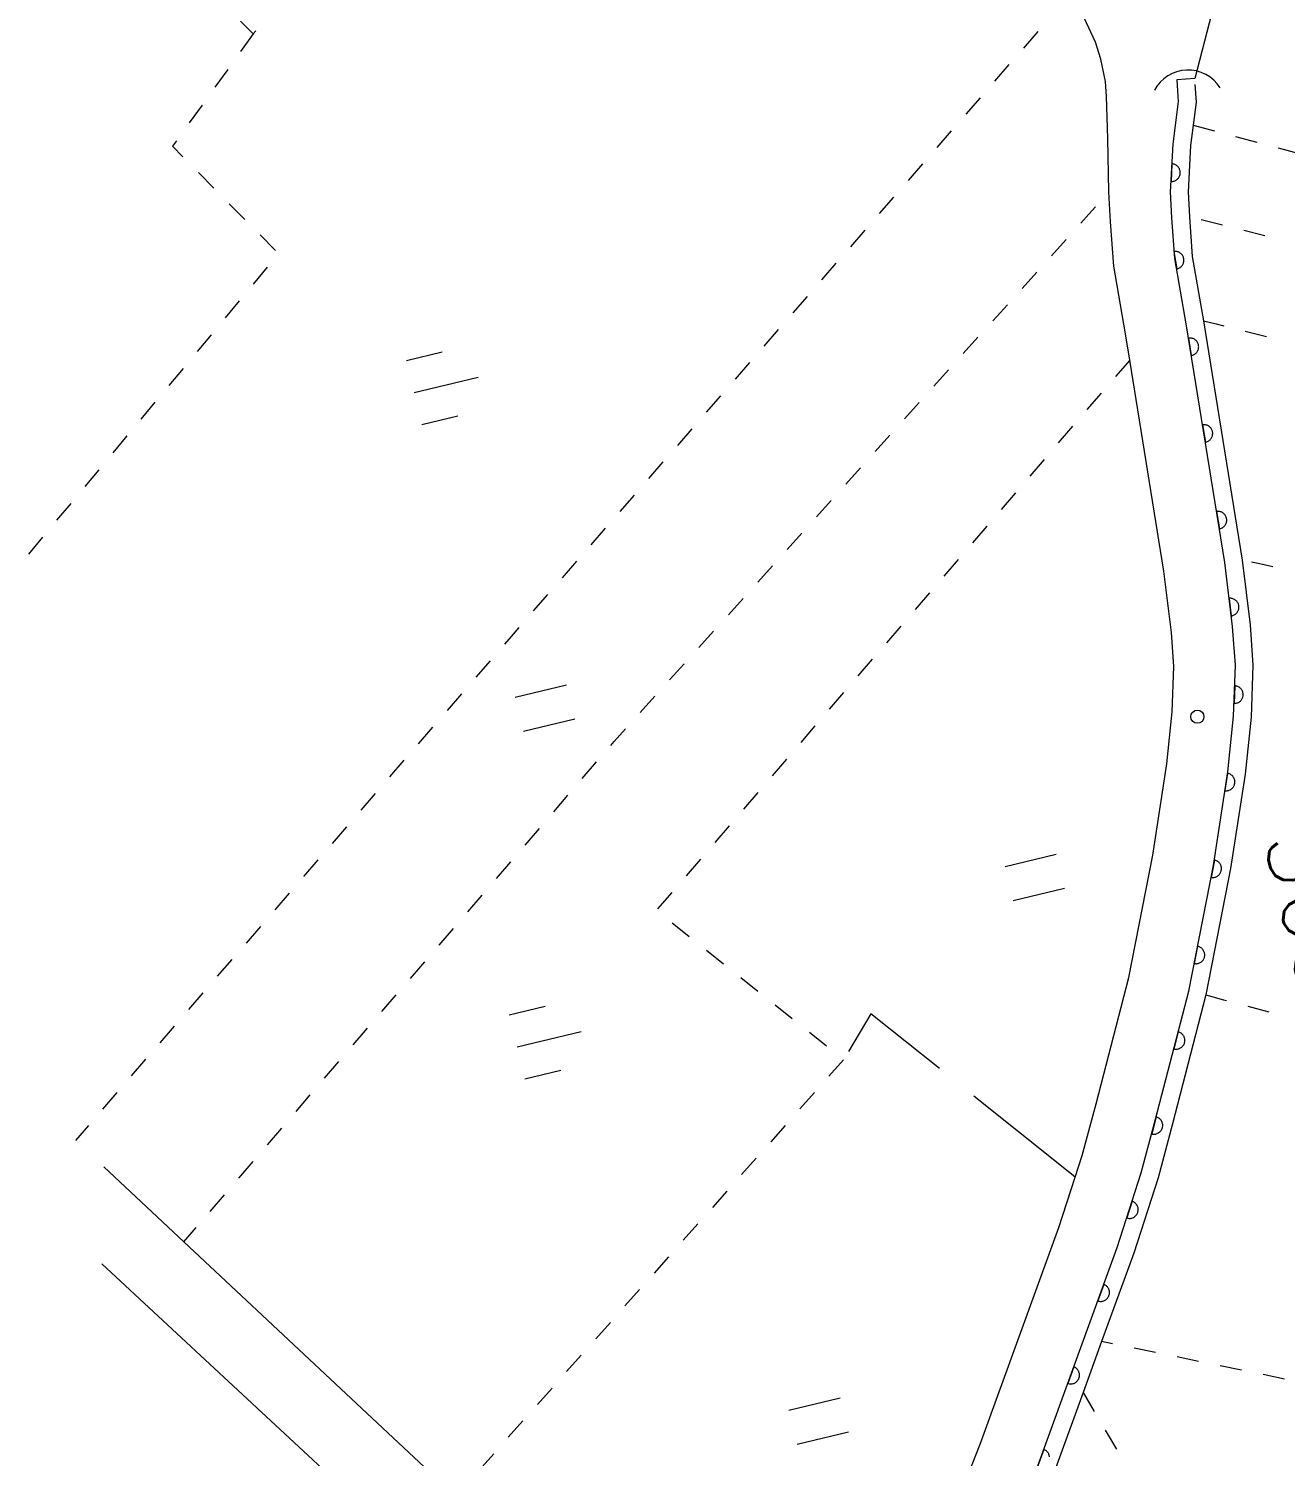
# Model space of a CAD drawing. Header units: millimetres. Extents: x -256476 to 341554, y -216330 to 457415.
# Drawn here: x -242618 to -171059, y 206753 to 288058 of the extents above; entities that cross this region are included whole.
import ezdxf

# ---------------------------------------------------------------- set-up
doc = ezdxf.new("R2010")
doc.units = ezdxf.units.MM
doc.header["$LTSCALE"] = 400
doc.layers.add('D-BGD', color=7, linetype='Continuous', lineweight=13)
doc.styles.add('BIGFONT', font='txt', dxfattribs={"height": 0.2, "bigfont": 'BIGFONT'})

msp = doc.modelspace()

# ---------------------------------------------------------------- linework, layer by layer
at = {"layer": 'D-BGD', "linetype": 'Continuous'}
for p, q in [((-185959.6, 286949.1, 363961), (-185138.8, 287891.4, 363972)), ((-229823.5, 287761.8, 363230), (-230553.1, 286747.4, 363186)), ((-231281.8, 285732.6, 363141), (-232010.8, 284719.1, 363097)), ((-187601.6, 285063.6, 363937), (-186780.4, 286006.8, 363949)), ((-189242.3, 283178.5, 363914), (-188422.4, 284121.3, 363926)), ((-232740.4, 283704.7, 363053), (-233469.1, 282689.9, 363008)), ((-190884.4, 281293, 363891), (-190063.6, 282235.3, 363903)), ((-176311.9, 282551.2, 363600), (-175104.5, 282229.7, 363577)), ((-173896.2, 281907.7, 363553), (-172689.3, 281585.4, 363530)), ((-171481.9, 281263.9, 363506), (-170273.6, 280941.9, 363483)), ((-232950, 279858.6, 362923), (-232071.2, 278969.3, 362907)), ((-192526.5, 279407.5, 363868), (-191705.2, 280350.7, 363880)), ((-231192.5, 278080.1, 362891), (-230313.7, 277190.9, 362875)), ((-194167.2, 277522.4, 363845), (-193346.4, 278464.7, 363857)), ((-195809.2, 275636.9, 363822), (-194988.5, 276579.2, 363833)), ((-172224, 276256.6, 363220), (-173436.9, 276560.5, 363230)), ((-229435.3, 276303.1, 362859), (-228556.6, 275413.9, 362843)), ((-184382.8, 275122.1, 363781), (-183546.2, 276051.8, 363792)), ((-229024.6, 274467.2, 362830), (-229825, 273506.2, 362818)), ((-197450.4, 273750.9, 363799), (-196630, 274694.6, 363810)), ((-186054.2, 273263.8, 363758), (-185218.1, 274192.7, 363769)), ((-230624, 272545.6, 362806), (-231423.9, 271585.5, 362795)), ((-199092, 271866.3, 363776), (-198271.2, 272808.6, 363787)), ((-187726.5, 271406.1, 363735), (-186890.4, 272334.9, 363747)), ((-200734.1, 269980.8, 363753), (-199913.3, 270923.1, 363764)), ((-173344.5, 270827.9, 363151), (-172130.3, 270530.2, 363144)), ((-232223.4, 270624, 362783), (-233023.2, 269663.9, 362771)), ((-189399.2, 269547.4, 363712), (-188563.1, 270476.3, 363724)), ((-221109.3, 269150.3), (-219069.2, 269645.5)), ((-179924.4, 269183.2, 363430), (-180729.8, 268251.6, 363646)), ((-233822.7, 268702.5, 362759), (-234622.6, 267742.4, 362747)), ((-202375.3, 268094.8, 363730), (-201554, 269038, 363741)), ((-191070.6, 267689.2, 363689), (-190235.4, 268618.6, 363701)), ((-220667.3, 267328.7), (-217023.2, 268214.5)), ((-235421.6, 266781.8, 362735), (-236222, 265820.8, 362723)), ((-204016.9, 266210.2, 363706), (-203196.1, 267152.5, 363718)), ((-192743.4, 265830.6, 363666), (-191906.8, 266760.3, 363678)), ((-181544.5, 267305.8, 363649), (-182359.3, 266357.8, 363637)), ((-220225, 265505.8), (-218184.3, 266001.8)), ((-205658.1, 264324.2, 363683), (-204838.1, 265267, 363695)), ((-183174.2, 265409.8, 363625), (-183989, 264461.7, 363613)), ((-237021, 264860.2, 362711), (-237821.3, 263899.2, 362699)), ((-194415.7, 263972.8, 363644), (-193579.5, 264901.7, 363655)), ((-184804.2, 263515.1, 363601), (-185619.1, 262567, 363590)), ((-238620.3, 262938.6, 362687), (-239420.2, 261978.5, 362675)), ((-207300.1, 262438.7, 363660), (-206478.8, 263381.9, 363672)), ((-196087.6, 262113.7, 363621), (-195251.8, 263043.9, 363632)), ((-240219.7, 261017, 362663), (-241019.6, 260056.9, 362651)), ((-208941.7, 260554.1, 363637), (-208120.9, 261496.4, 363649)), ((-197759.8, 260255.9, 363598), (-196923.7, 261184.8, 363609)), ((-186433.9, 261619, 363578), (-187248.8, 260671, 363566)), ((-210582.9, 258668.1, 363614), (-209762.1, 259610.4, 363626)), ((-188064.5, 259723.4, 363554), (-188878.8, 258776.3, 363542)), ((-241819.1, 259095.5, 362639), (-242618.1, 258134.9, 362627)), ((-199432.1, 258398.2, 363575), (-198596, 259327.1, 363586)), ((-189693.7, 257828.2, 363530), (-190508.5, 256880.2, 363518)), ((-212225, 256782.6, 363591), (-211403.7, 257725.8, 363602)), ((-201104, 256539.1, 363552), (-200268.7, 257468.4, 363563)), ((-213865.7, 254897.5, 363568), (-213045.8, 255840.3, 363579)), ((-202776.2, 254681.3, 363529), (-201940.1, 255610.2, 363540)), ((-191324.2, 255932.7, 363507), (-192139.1, 254984.6, 363495)), ((-204449, 252822.7, 363506), (-203612.4, 253752.4, 363518)), ((-192953.4, 254037.5, 363483), (-193768.3, 253089.4, 363471)), ((-217140.4, 251118.8, 363521), (-216323.4, 252064.4, 363533)), ((-194584, 252141.9, 363459), (-195398.8, 251193.9, 363447)), ((-206120.4, 250964.4, 363483), (-205285.1, 251893.8, 363495)), ((-214910.8, 249987.1), (-211996.4, 250694.9)), ((-218775.2, 249227.9, 363497), (-217958.2, 250173.6, 363509)), ((-207793.2, 249105.8, 363460), (-206956.5, 250035.6, 363472)), ((-196213.7, 250245.8, 363435), (-197028, 249298.7, 363423)), ((-220409.6, 247335.7, 363473), (-219592.6, 248281.4, 363485)), ((-214438.7, 248043.3), (-211524.3, 248751)), ((-197843.7, 248351.1, 363412), (-198658.6, 247403.1, 363400)), ((-222044.3, 245444.9, 363449), (-221227.4, 246390.6, 363461)), ((-199473.4, 246455.1, 363388), (-200288.3, 245507, 363376)), ((-211090.4, 245348.1, 363414), (-210275.6, 246296.2, 363426)), ((-223678.7, 243552.7, 363425), (-222861.3, 244499.2, 363437)), ((-212720.5, 243453.4, 363391), (-211906.1, 244400.6, 363402)), ((-201103.5, 244560.4, 363364), (-201918.3, 243612.3, 363352)), ((-225313.5, 241661.8, 363401), (-224496.5, 242607.5, 363413)), ((-214351, 241557.9, 363367), (-213535.3, 242505.4, 363379)), ((-202733.2, 242664.3, 363340), (-203548, 241716.3, 363328)), ((-226947.9, 239769.6, 363377), (-226130.4, 240716.2, 363389)), ((-204363.7, 240768.7, 363317), (-205178.1, 239821.6, 363305)), ((-187024.9, 240348), (-184110.6, 241055.7)), ((-215980.2, 239662.7, 363344), (-215165.9, 240609.8, 363356)), ((-186552.9, 238404.1), (-183638.5, 239111.9)), ((-228582.6, 237878.8, 363353), (-227765.7, 238824.5, 363365)), ((-217610.8, 237767.1, 363321), (-216795.9, 238715.1, 363332)), ((-205992.9, 238873.5, 363293), (-206807.8, 237925.5, 363281)), ((-230216.5, 235987.4, 363329), (-229399.6, 236933.1, 363341)), ((-219241.3, 235871.5, 363297), (-218425.6, 236819.1, 363309)), ((-205980.7, 237132.9, 363267), (-205002.9, 236354, 363252)), ((-231851.8, 234095.7, 363305), (-231034, 235040.9, 363317)), ((-204025.8, 235575.5, 363237), (-203047.9, 234796.6, 363223)), ((-220870.5, 233976.3, 363274), (-220055.7, 234924.4, 363285)), ((-202070, 234017.6, 363208), (-201092.2, 233238.7, 363193)), ((-233485.7, 232204.4, 363281), (-232668.7, 233150.1, 363293)), ((-222501.1, 232080.8, 363250), (-221686.2, 233028.8, 363262)), ((-215246.9, 231892.6), (-213206.7, 232387.8)), ((-200115.1, 232460.2, 363179), (-199137.2, 231681.3, 363164)), ((-173208, 232389.7, 363091), (-172001.1, 232067.3, 363082)), ((-235121, 230312.7, 363257), (-234303.1, 231257.8, 363269)), ((-224131.1, 230186.1, 363227), (-223316.3, 231134.1, 363239)), ((-214804.9, 230071), (-211160.7, 230956.8)), ((-198159.3, 230902.3, 363149), (-197181.8, 230124.7, 363135)), ((-236754.9, 228421.3, 363233), (-235937.9, 229367, 363245)), ((-196217.4, 229344.3, 363120), (-197046.8, 228409.2, 363108)), ((-225761.7, 228290.5, 363204), (-224946, 229238, 363215)), ((-214362.5, 228248.1), (-212321.8, 228744.1)), ((-238390.1, 226529.6, 363209), (-237571.8, 227475.7, 363221)), ((-227390.9, 226395.3, 363180), (-226576.5, 227342.5, 363192)), ((-197877, 227474.6, 363097), (-198707.2, 226540, 363085)), ((-239931.7, 224746.7, 363840), (-239190.8, 225602.3, 363309)), ((-229021.5, 224499.7, 363157), (-228206.6, 225447.8, 363169)), ((-199536.5, 225604.9, 363074), (-200366.7, 224670.3, 363062)), ((-201196, 223735.2, 363050), (-202026.2, 222800.6, 363039)), ((-230651.5, 222605, 363134), (-229836.3, 223551.7, 363145)), ((-232281.2, 220709, 363110), (-231466.4, 221657, 363122)), ((-202855.5, 221865.5, 363027), (-203685.7, 220930.9, 363016)), ((-233775.6, 218982, 363850), (-233081.5, 219780.2, 363184)), ((-204515.9, 219996.3, 363004), (-205345.2, 219061.2, 362993)), ((-206174.9, 218127.5, 362981), (-207004.2, 217192.4, 362969)), ((-207834.4, 216257.8, 362958), (-208664.6, 215323.2, 362946)), ((-209493.9, 214388.1, 362935), (-210324.1, 213453.5, 362923)), ((-180896.8, 213174.3, 363395), (-181522.9, 213307, 363480)), ((-211153.5, 212518.4, 362911), (-211983.7, 211583.8, 362900)), ((-178451.6, 212668.4, 363322), (-179676, 212920.1, 363338)), ((-176002.2, 212165.9, 363289), (-177227.1, 212416.7, 363305)), ((-173554.1, 211663, 363256), (-174778.6, 211914.7, 363273)), ((-171105.2, 211159.7, 363224), (-172329.7, 211411.3, 363240)), ((-212813, 210648.7, 362888), (-213643.2, 209714.1, 362877)), ((-199328.7, 209391.6), (-196414.3, 210099.4)), ((-182579.7, 210384.9, 363510), (-181948.9, 209315.2, 363370)), ((-214473.4, 208779.5, 362865), (-215302.7, 207844.4, 362854)), ((-198856.6, 207447.8), (-195942.2, 208155.6)), ((-181316.9, 208241.5, 363291), (-180682.5, 207164, 363273)), ((-216132.9, 206909.8, 362842), (-216962.2, 205974.7, 362830))]:
    msp.add_line(p, q, dxfattribs=at)
at = {"layer": 'D-BGD', "linetype": 'Continuous', "extrusion": (-0.007599, 0.114426, 0.993403), "elevation": 395215.5}
msp.add_lwpolyline([(155216.8, -257837.5), (156939.2, -252605.5), (157948.7, -252605.5)], dxfattribs=at)
at = {"layer": 'D-BGD', "linetype": 'Continuous', "extrusion": (0.014119, -0.012037, 0.999828), "elevation": 356458.9}
msp.add_lwpolyline([(-235664.4, 292790), (-234929.5, 292073.5), (-234784.3, 292243.8)], dxfattribs=at)
at = {"layer": 'D-BGD', "linetype": 'Continuous', "extrusion": (-0.014932, -0.032883, 0.999348), "elevation": 356962}
msp.add_lwpolyline([(-329706.9, 172639.6), (-329784.2, 172251.9), (-328986.5, 171947.3)], dxfattribs=at)
at = {"layer": 'D-BGD', "linetype": 'Continuous'}
for points, elevation in [([(-177517.9, 280352.7), (-177571.4, 279354.6), (-177526.7, 279354.3), (-177484.4, 279357.6), (-177441.4, 279364.1), (-177399.1, 279375.5), (-177358.4, 279390.2), (-177317.9, 279408.5), (-177279.5, 279429.1), (-177244.5, 279453.9), (-177210.2, 279481.5), (-177179.2, 279513.3), (-177150.5, 279545.2), (-177125.6, 279580.5), (-177103.7, 279618.6), (-177084.3, 279658.3), (-177069, 279699.1), (-177057.6, 279740.9), (-177049.3, 279783.5), (-177045, 279827.1), (-177045.1, 279871), (-177048.8, 279914.7), (-177055.8, 279956.8), (-177065.8, 279999.5), (-177081.4, 280040.7), (-177098.8, 280080.7), (-177119.9, 280118.2), (-177145.6, 280153.7), (-177172.7, 280188.9), (-177203.6, 280219.4), (-177236.9, 280247.7), (-177272.2, 280272.6), (-177310.3, 280294.5), (-177348.6, 280314.2), (-177390.7, 280329.2), (-177431.8, 280340.1), (-177474.3, 280348.4), (-177517.9, 280352.7)], 363560), ([(-177422, 275358.6), (-177251.2, 274373.4), (-177208.2, 274382.1), (-177167.1, 274395.4), (-177127.6, 274412), (-177088.3, 274432.1), (-177051.6, 274455.9), (-177016.9, 274482.1), (-176984.3, 274510.7), (-176955.1, 274543.5), (-176927.6, 274577.3), (-176904.8, 274614.9), (-176884.2, 274652.7), (-176867.5, 274693.8), (-176854.4, 274734.7), (-176844.7, 274777.6), (-176839, 274821.7), (-176837.4, 274864.6), (-176838.1, 274907.6), (-176844, 274951.4), (-176854.1, 274994.1), (-176867.4, 275035.2), (-176883.4, 275075.5), (-176902.7, 275114.3), (-176926.5, 275151.1), (-176952.7, 275185.7), (-176982.2, 275218.8), (-177014.1, 275247.5), (-177048.7, 275275.5), (-177086.4, 275298.3), (-177124.2, 275318.9), (-177164.4, 275335.1), (-177206.7, 275347.9), (-177248.2, 275357.9), (-177292.2, 275363.6), (-177335.2, 275365.2), (-177378.7, 275363.7), (-177422, 275358.6)], 363488), ([(-176577.2, 270431.1), (-176418.2, 269443.5), (-176374.7, 269453.1), (-176333.2, 269465), (-176292.9, 269481), (-176254.1, 269500.3), (-176217.3, 269524.1), (-176181.8, 269549.8), (-176149.2, 269578.4), (-176119.6, 269609.8), (-176091.6, 269644.5), (-176068, 269681.7), (-176047.4, 269719.4), (-176030.3, 269759.2), (-176016.7, 269801), (-176006.2, 269843.4), (-176000.5, 269887.4), (-175998, 269929.8), (-175999.5, 269973.3), (-176004.1, 270017.5), (-176012.8, 270060.6), (-176026.1, 270101.7), (-176041.3, 270141.5), (-176061.4, 270180.8), (-176083.9, 270217.9), (-176110.1, 270252.6), (-176138.1, 270286), (-176170.9, 270315.2), (-176204.7, 270342.7), (-176241.9, 270366.4), (-176279.2, 270387.8), (-176320.3, 270404.6), (-176362.1, 270418.2), (-176403.6, 270428.2), (-176447.1, 270434.8), (-176490, 270436.4), (-176533.9, 270436.2), (-176577.2, 270431.1)], 363435), ([(-175779.1, 265494.7), (-175619.6, 264508), (-175576.6, 264516.7), (-175534.6, 264529.5), (-175495.6, 264545.1), (-175455.5, 264564.8), (-175419.2, 264587.7), (-175383.7, 264613.5), (-175350.6, 264642.9), (-175321.9, 264674.8), (-175293.5, 264708.1), (-175269.9, 264745.3), (-175248.8, 264783.9), (-175231.7, 264823.7), (-175218.1, 264865.4), (-175208.1, 264907), (-175202.4, 264951), (-175199.4, 264994.3), (-175200.9, 265037.8), (-175206, 265081.1), (-175214.7, 265124.2), (-175227.5, 265166.1), (-175243.5, 265206.5), (-175262.8, 265245.2), (-175285.7, 265281.5), (-175312.3, 265317.5), (-175340.9, 265350.1), (-175372.3, 265379.7), (-175406.1, 265407.2), (-175443.3, 265430.9), (-175481.9, 265451.9), (-175521.7, 265469), (-175563.4, 265482.7), (-175605.8, 265493.2), (-175649, 265498.4), (-175692.3, 265501.3), (-175735.8, 265499.8), (-175779.1, 265494.7)], 363453), ([(-174981.4, 260559.7), (-174821.5, 259571.6), (-174778, 259581.2), (-174737.4, 259593.6), (-174697, 259609.6), (-174657.4, 259628.4), (-174620.6, 259652.2), (-174585.1, 259677.9), (-174552.5, 259706.5), (-174523.8, 259738.4), (-174494.9, 259772.6), (-174472.1, 259810.2), (-174450.7, 259847.5), (-174434.5, 259887.8), (-174420.8, 259929.5), (-174410.3, 259971.9), (-174403.7, 260015.5), (-174402.2, 260058.4), (-174402.8, 260101.4), (-174407.4, 260145.6), (-174417.4, 260188.3), (-174429.4, 260229.7), (-174445.4, 260270.1), (-174464.6, 260308.8), (-174488, 260346.5), (-174514.2, 260381.1), (-174542.3, 260414.6), (-174574.2, 260443.3), (-174608.9, 260471.3), (-174646, 260495), (-174683.3, 260516.4), (-174723.6, 260532.6), (-174765.3, 260546.3), (-174807.7, 260556.8), (-174851.2, 260563.3), (-174894.1, 260564.9), (-174937.2, 260564.3), (-174981.4, 260559.7)], 363471), ([(-174263.6, 255611.8), (-174143, 254619.8), (-174100.1, 254626.2), (-174057.8, 254637.6), (-174017.5, 254651.4), (-173977, 254669.7), (-173939, 254691.7), (-173903.1, 254716), (-173868.8, 254743.6), (-173838.4, 254774.5), (-173809.6, 254806.4), (-173785.1, 254843.1), (-173761.4, 254880.2), (-173743.5, 254919.5), (-173728.1, 254960.3), (-173716.2, 255003.1), (-173708.8, 255046.1), (-173705, 255088.9), (-173704.2, 255132.3), (-173707.1, 255175.4), (-173714.4, 255218.9), (-173725.9, 255261.2), (-173739.6, 255301.4), (-173757.9, 255341.9), (-173779, 255379.4), (-173804.2, 255415.8), (-173830.9, 255449.6), (-173861.9, 255480.1), (-173894.7, 255509.3), (-173930.8, 255534.7), (-173967.6, 255557), (-174007.7, 255575.5), (-174048.5, 255590.8), (-174089.9, 255603.1), (-174133.8, 255611), (-174176.6, 255614.9), (-174220, 255615.6), (-174263.6, 255611.8)], 363445), ([(-173948.8, 250631.4), (-173984.9, 249631.4), (-173940.5, 249632.4), (-173897.7, 249636.6), (-173855.1, 249644.5), (-173812.8, 249655.9), (-173773, 249671.1), (-173732.5, 249689.3), (-173694.5, 249711.3), (-173659.8, 249737.5), (-173625.5, 249765.1), (-173595.9, 249796.5), (-173567.5, 249829.8), (-173543, 249866.4), (-173521.6, 249903.7), (-173503.1, 249943.9), (-173488.6, 249985.1), (-173478.6, 250026.7), (-173470.3, 250069.2), (-173466.8, 250113.3), (-173467, 250157.2), (-173472.1, 250200.5), (-173479, 250242.6), (-173490.5, 250284.9), (-173506, 250326.1), (-173524.7, 250365.8), (-173546.7, 250403.8), (-173572.1, 250437.9), (-173599.6, 250472.2), (-173631.9, 250502.3), (-173665.2, 250530.7), (-173701, 250554.7), (-173739.2, 250576.7), (-173778.4, 250594.6), (-173820.6, 250609.6), (-173861.6, 250620.5), (-173904.6, 250627.9), (-173948.8, 250631.4)], 363367), ([(-174361.3, 245651.6), (-174512, 244663.2), (-174468.3, 244658.8), (-174424.9, 244658.1), (-174381.7, 244661), (-174338.8, 244667.4), (-174296.1, 244677.5), (-174254.5, 244691.6), (-174214.5, 244709), (-174177, 244730.1), (-174140.2, 244754), (-174106.8, 244782.1), (-174074.6, 244812), (-174046.2, 244845.3), (-174020.5, 244880.1), (-173997.7, 244917.7), (-173978.4, 244957.4), (-173963.5, 244997.3), (-173951.2, 245038.7), (-173942.4, 245082.1), (-173937.2, 245125.2), (-173937.4, 245169.1), (-173939.4, 245211.8), (-173945.3, 245255.6), (-173956.8, 245297.9), (-173970.1, 245339), (-173987.4, 245379), (-174009.4, 245417), (-174033.3, 245453.8), (-174061.3, 245487.2), (-174090.4, 245518.9), (-174123.7, 245547.3), (-174159.4, 245573.5), (-174196.1, 245595.8), (-174235.8, 245615.2), (-174276.6, 245630.5), (-174317.5, 245643.7), (-174361.3, 245651.6)], 363291), ([(-175105.1, 240707.6), (-175295.7, 239725.9), (-175252.1, 239719.4), (-175208.4, 239717.3), (-175166.2, 239718.4), (-175122, 239723), (-175079.8, 239732.2), (-175037.5, 239743.6), (-174997.1, 239759.7), (-174957.9, 239779.8), (-174919.9, 239801.8), (-174885.6, 239829.3), (-174852.6, 239856.5), (-174822.6, 239888.8), (-174795.9, 239923.1), (-174771.4, 239959.8), (-174750.3, 239998.4), (-174733.7, 240037.3), (-174719.2, 240078.6), (-174709.6, 240121.5), (-174703, 240165), (-174700.9, 240208.8), (-174701.6, 240251.8), (-174706.7, 240295.1), (-174715.4, 240338.2), (-174727.3, 240379.7), (-174742.8, 240420.9), (-174762.6, 240458.8), (-174784.5, 240496.8), (-174811.6, 240531.9), (-174840.2, 240564.5), (-174871.6, 240594.1), (-174906.8, 240621.2), (-174942.5, 240645.3), (-174981.2, 240666.3), (-175021, 240683.4), (-175061.4, 240697.4), (-175105.1, 240707.6)], 363224), ([(-176059.1, 235801.3), (-176249.6, 234819.7), (-176206.1, 234813.1), (-176163.7, 234810.7), (-176120.6, 234811.3), (-176076.4, 234815.9), (-176034.3, 234825.1), (-175992.3, 234837.9), (-175951.1, 234853.4), (-175913.2, 234873.2), (-175875.2, 234895.1), (-175840, 234922.2), (-175806.6, 234950.3), (-175777.8, 234982.2), (-175749.8, 235016.9), (-175725.8, 235052.7), (-175704.8, 235091.3), (-175688.5, 235131.6), (-175674.5, 235172), (-175664, 235214.4), (-175657.4, 235257.9), (-175655.4, 235301.7), (-175656, 235344.7), (-175660.6, 235388.9), (-175669.8, 235431.1), (-175681.7, 235472.5), (-175697.2, 235513.7), (-175717.8, 235552.1), (-175739.8, 235590.1), (-175766, 235624.8), (-175794.6, 235657.4), (-175826.9, 235687.5), (-175860.7, 235715), (-175897.3, 235739.5), (-175935.6, 235759.2), (-175975.4, 235776.3), (-176016.7, 235790.8), (-176059.1, 235801.3)], 363341), ([(-177159.9, 230926.4), (-177411.4, 229959.1), (-177368.5, 229949.4), (-177324.9, 229945.1), (-177282.5, 229942.7), (-177238.4, 229945), (-177195.5, 229951.5), (-177151.9, 229961.1), (-177110.8, 229974.3), (-177070.9, 229991.7), (-177032.1, 230011), (-176995.7, 230036.2), (-176961, 230062.4), (-176929.3, 230091.5), (-176900.1, 230124.3), (-176873.5, 230158.6), (-176850.7, 230196.2), (-176831, 230234.5), (-176814.7, 230274.7), (-176802, 230317), (-176792.3, 230359.9), (-176787.1, 230403.1), (-176785.5, 230446), (-176787.9, 230490), (-176794.4, 230532.9), (-176803.1, 230576), (-176816.3, 230617.1), (-176833.7, 230657.1), (-176853.9, 230696.3), (-176878.2, 230732.2), (-176904.4, 230766.9), (-176934.3, 230799.1), (-176967.1, 230828.3), (-177001.4, 230855), (-177039.1, 230877.8), (-177077.3, 230897.5), (-177117.6, 230913.7), (-177159.9, 230926.4)], 363402), ([(-178417.6, 226087.6), (-178674, 225121.9), (-178631.1, 225112.2), (-178588, 225107), (-178544.7, 225104), (-178500.6, 225106.4), (-178457.7, 225112.9), (-178414.7, 225121.6), (-178373.6, 225134.9), (-178333.6, 225152.2), (-178294.8, 225171.5), (-178257.6, 225196.2), (-178222.9, 225222.4), (-178191.2, 225251.5), (-178162, 225284.3), (-178135.3, 225318.6), (-178111.7, 225355.7), (-178092.8, 225394.5), (-178075.7, 225434.3), (-178062.1, 225476), (-178053.3, 225519.4), (-178048.1, 225562.6), (-178045.7, 225605), (-178047.5, 225649.9), (-178054, 225692.8), (-178063.2, 225735), (-178076, 225777), (-178093.4, 225817), (-178112.6, 225855.7), (-178137.3, 225893), (-178163.5, 225927.7), (-178193.1, 225958.5), (-178225.4, 225988.6), (-178259.7, 226015.2), (-178297.3, 226038), (-178335.6, 226057.7), (-178375.4, 226074.8), (-178417.6, 226087.6)], 363430), ([(-179787.7, 221282.1), (-180096.5, 220331.5), (-180054.6, 220320.1), (-180012.1, 220311.8), (-179969.3, 220308), (-179925, 220306.8), (-179882.2, 220311), (-179838.8, 220318.3), (-179796.1, 220328.4), (-179755.4, 220343.1), (-179715.4, 220360.4), (-179676.9, 220383.3), (-179641, 220407.6), (-179608, 220434.8), (-179577.1, 220466.6), (-179548.3, 220498.6), (-179522.9, 220534.7), (-179501.5, 220572), (-179482.7, 220610.8), (-179466.8, 220652.4), (-179454.9, 220695.2), (-179448, 220737.3), (-179442.8, 220780.5), (-179442.9, 220824.4), (-179446.7, 220868.1), (-179453.1, 220911), (-179463.7, 220952.8), (-179479.2, 220994), (-179496.6, 221034), (-179518.6, 221072), (-179542.9, 221107.9), (-179571, 221141.4), (-179601.4, 221172.7), (-179634.7, 221201.1), (-179670.9, 221226.5), (-179708.2, 221247.9), (-179746.9, 221266.7), (-179787.7, 221282.1)], 363480), ([(-181405.1, 216551.9), (-181746.9, 215612.2), (-181704.6, 215599.5), (-181662.6, 215590.3), (-181620, 215584.2), (-181576.2, 215582.1), (-181532.1, 215584.5), (-181488.8, 215589.6), (-181446.6, 215598.8), (-181405.1, 215613), (-181364.7, 215629), (-181325.8, 215650.5), (-181288.7, 215672.9), (-181254.9, 215699.7), (-181222.7, 215729.6), (-181193.1, 215761), (-181165.9, 215796.2), (-181143.7, 215833), (-181123.1, 215870.7), (-181106.4, 215911.9), (-181092.7, 215953.6), (-181084.4, 215996.2), (-181078.4, 216038.8), (-181076.3, 216082.6), (-181077.8, 216126.1), (-181083.8, 216169.9), (-181092.9, 216212.1), (-181106.2, 216253.2), (-181123.1, 216294.1), (-181143.7, 216332.4), (-181166.2, 216369.6), (-181193.8, 216403.9), (-181222.9, 216435.6), (-181255.2, 216465.7), (-181289.4, 216492.3), (-181326.2, 216514.6), (-181364.9, 216535.7), (-181405.1, 216551.9)], 363469), ([(-183113.1, 211853), (-183453.9, 210912.8), (-183411.7, 210900), (-183369.7, 210890.9), (-183327, 210884.8), (-183283.2, 210882.7), (-183240, 210885.6), (-183196.7, 210890.7), (-183153.7, 210899.4), (-183112.1, 210913.5), (-183071.7, 210929.5), (-183033.4, 210950.2), (-182995.7, 210973.5), (-182961.9, 211000.2), (-182929.7, 211030.2), (-182900.1, 211061.6), (-182873, 211096.7), (-182850.7, 211133.5), (-182830.1, 211171.3), (-182813.4, 211212.4), (-182799.8, 211254.2), (-182791.5, 211296.7), (-182785.4, 211339.4), (-182783.3, 211383.2), (-182785.7, 211427.2), (-182790.8, 211470.5), (-182800, 211512.7), (-182814.1, 211554.3), (-182830.2, 211594.6), (-182850.8, 211633), (-182873.3, 211670.2), (-182900.8, 211704.5), (-182930.8, 211736.7), (-182962.2, 211766.3), (-182997.4, 211793.4), (-183034.1, 211815.7), (-183071.9, 211836.2), (-183113.1, 211853)], 363503)]:
    msp.add_lwpolyline(points, close=True, dxfattribs=dict(at, elevation=elevation))
at = {"layer": 'D-BGD', "linetype": 'Continuous', "extrusion": (-0.743335, 0.668893, 0.005938), "elevation": 323245.7}
msp.add_lwpolyline([(-83677.4, 361890.8), (-84350.3, 361896.8), (-84920.9, 361807.8)], dxfattribs=at)
at = {"layer": 'D-BGD', "linetype": 'Continuous', "extrusion": (0.243113, 0.969974, 0.006769), "elevation": 228551.5}
msp.add_lwpolyline([(236720.3, 361702.2), (237816.9, 361711.2), (237962.5, 361758.2)], dxfattribs=at)
at = {"layer": 'D-BGD', "linetype": 'Continuous', "extrusion": (0.238767, 0.970886, 0.019255), "elevation": 228545.9}
msp.add_lwpolyline([(235458.3, 359095.8), (234717.9, 358825.8), (234255.8, 358822.8)], dxfattribs=at)
at = {"layer": 'D-BGD', "linetype": 'Continuous', "extrusion": (-0.183407, -0.89611, 0.404164), "elevation": -52274.7}
msp.add_lwpolyline([(-219895.7, 420450.5), (-220751.7, 420469.1), (-221145.1, 420473.5)], dxfattribs=at)
at = {"layer": 'D-BGD', "linetype": 'Continuous', "extrusion": (-0.037058, 0.020526, 0.999102), "elevation": 376398.2}
msp.add_lwpolyline([(-116909.5, -295430.1), (-117470.7, -295312.1), (-118131.5, -295170.4)], dxfattribs=at)
at = {"layer": 'D-BGD', "linetype": 'Continuous', "extrusion": (0.030899, -0.040341, 0.998708), "elevation": 346521.2}
msp.add_lwpolyline([(-15947, 341698.8), (-15668.2, 341757.8), (-14720.1, 341934.9)], dxfattribs=at)
at = {"layer": 'D-BGD', "linetype": 'Continuous', "extrusion": (-0.255739, -0.966262, 0.03059), "elevation": -169149}
msp.add_lwpolyline([(-229362.1, 368736.8), (-228328.9, 368446.7), (-228151.8, 368445.7)], dxfattribs=at)
at = {"layer": 'D-BGD', "linetype": 'Continuous', "extrusion": (0.002395, -0.016827, 0.999856), "elevation": 358738}
msp.add_lwpolyline([(-156599.4, 259564.9), (-160034.2, 263212.7), (-161592.3, 261271.1)], dxfattribs=at)
at = {"layer": 'D-BGD', "linetype": 'Continuous', "extrusion": (0.624231, 0.781087, 0.015434), "elevation": 65267.6}
msp.add_lwpolyline([(281978.5, 362525.8), (283112.8, 362025.7), (289372.4, 362102.7)], dxfattribs=at)
at = {"layer": 'D-BGD', "linetype": 'Continuous', "elevation": 363537}
msp.add_lwpolyline([(-184492.7, 206727.8), (-184498.3, 206770.2), (-184507, 206813.3), (-184521.2, 206854.8), (-184537.2, 206895.2), (-184557.8, 206933.6), (-184581.2, 206971.2), (-184607.9, 207005), (-184637.8, 207037.2), (-184669.2, 207066.8), (-184704.4, 207094), (-184741.2, 207116.3), (-184779, 207136.8), (-184820.1, 207153.5), (-184820.1, 207153.5), (-185161, 206213.4)], dxfattribs=at)
at = {"layer": 'D-BGD', "linetype": 'Continuous'}
for points in [[(-191587.7, 199449.3, 363430), (-188439.2, 207455.2, 363540), (-183954.9, 219791.5, 363450), (-183027.2, 222649.4, 363490), (-182623.4, 223893.7, 363510), (-181843.2, 226836.3, 363420), (-179974.3, 234020.6, 363390), (-178605.8, 240996.6, 363220), (-177816.1, 246182.9, 363300), (-177504.6, 249152.8, 363350), (-177403.8, 251736.2, 363390), (-177551.4, 253666.5, 363430), (-177980.4, 257154.3, 363480), (-179924.4, 269183.2, 363430), (-180164.9, 270671, 363430), (-180823.7, 274521.5, 363490), (-181025.6, 277059.7, 363520), (-181105.6, 278766.7, 363540), (-181162.4, 281798.2, 363590), (-181251.8, 284191.1, 363620), (-181305.4, 285040.9, 363640), (-181567.6, 286310.4, 363530), (-181874, 287282.4, 363530), (-182519.2, 288668.3, 363310)], [(-194582, 180916.2, 363720), (-188317.6, 198215.5, 363430), (-185160.3, 206216.5, 363540), (-180643.6, 218649.4, 363450), (-179263.4, 222896.6, 363510), (-178454.3, 225949.5, 363420), (-176556.6, 233244.1, 363390), (-175164.1, 240402.3, 363220), (-174348, 245735, 363300), (-174011.2, 248909.5, 363350), (-173905.8, 251801.7, 363390), (-174068.9, 254006.2, 363430), (-174511.1, 257651.5, 363480), (-176709.1, 271245.1, 363430), (-177353.3, 274960.4, 363490), (-177532.2, 277277.8, 363520), (-177602.9, 278760.2, 363540), (-177458.2, 281479.9, 363590), (-177151.9, 283899.1, 363620), (-177201.7, 284815.8, 363630), (-177231.8, 285144.6, 363640)], [(-194582, 180916.2, 363720), (-188317.6, 198215.5, 363430), (-185160.3, 206216.5, 363540), (-180643.6, 218649.4, 363450), (-179263.4, 222896.6, 363510), (-178454.3, 225949.5, 363420), (-176556.6, 233244.1, 363390), (-175164.1, 240402.3, 363220), (-174348, 245735, 363300), (-174011.2, 248909.5, 363350), (-173905.8, 251801.7, 363390), (-174068.9, 254006.2, 363430), (-174511.1, 257651.5, 363480), (-176709.1, 271245.1, 363430), (-177353.3, 274960.4, 363490), (-177532.2, 277277.8, 363520), (-177602.9, 278760.2, 363540), (-177458.2, 281479.9, 363590), (-177151.9, 283899.1, 363620), (-177201.7, 284815.8, 363630)], [(-194582, 180916.2, 363720), (-188317.6, 198215.5, 363430), (-185160.3, 206216.5, 363540), (-180643.6, 218649.4, 363450), (-179263.4, 222896.6, 363510), (-178454.3, 225949.5, 363420), (-176556.6, 233244.1, 363390), (-175164.1, 240402.3, 363220), (-174348, 245735, 363300), (-174011.2, 248909.5, 363350), (-173905.8, 251801.7, 363390), (-174068.9, 254006.2, 363430), (-174511.1, 257651.5, 363480), (-176709.1, 271245.1, 363430), (-177353.3, 274960.4, 363490), (-177532.2, 277277.8, 363520), (-177602.9, 278760.2, 363540), (-177458.2, 281479.9, 363590), (-177151.9, 283899.1, 363620), (-177201.7, 284815.8, 363630)], [(-176208, 284879, 363640), (-176146.1, 283863, 363620), (-176311.9, 282551.2, 363600), (-176468.7, 281395.6, 363590), (-176604.4, 278751.5, 363540), (-176529.9, 277336, 363520), (-176360.7, 275081.9, 363490), (-175727.6, 271407.6, 363430), (-173522.2, 257786.7, 363480), (-173068.9, 254100.4, 363430), (-172906.1, 251815.3, 363390), (-173011.6, 248842.4, 363350), (-173347.3, 245609.7, 363300), (-174179.7, 240228.7, 363220), (-175583.5, 233030.8, 363390), (-177492.5, 225696.5, 363420), (-178302.8, 222621.2, 363510), (-179699.2, 218325.7, 363450), (-181522.9, 213307, 363480), (-182579.7, 210384.9, 363510), (-184227.3, 205853.1, 363540), (-187379.5, 197860.9, 363430), (-193639, 180570.2, 363720)], [(-199592.9, 186807, 363560), (-218299.5, 204468.9, 363890), (-233775.6, 218982, 363850), (-238336.8, 223253.2, 363842.6)], [(-238452.2, 217712.9, 363808.7), (-221082.8, 201593.4, 363890), (-202337.8, 183897.9, 363560)]]:
    msp.add_polyline3d(points, dxfattribs=at)
msp.add_circle((-176074, 248872.5, 363340), 375, dxfattribs=at)
msp.add_arc((-176607.1, 283531.8), 2165, 32.192758, 152.194214, dxfattribs=at)

# ---------------------------------------------------------------- texts
at = {"layer": 'D-BGD', "linetype": 'Continuous', "style": 'BIGFONT', "oblique": 360}
msp.add_text('363.3', height=3750, rotation=283.669421, dxfattribs=at).set_placement((-172322.7, 241966.4))

doc.saveas('drawing.dxf')
